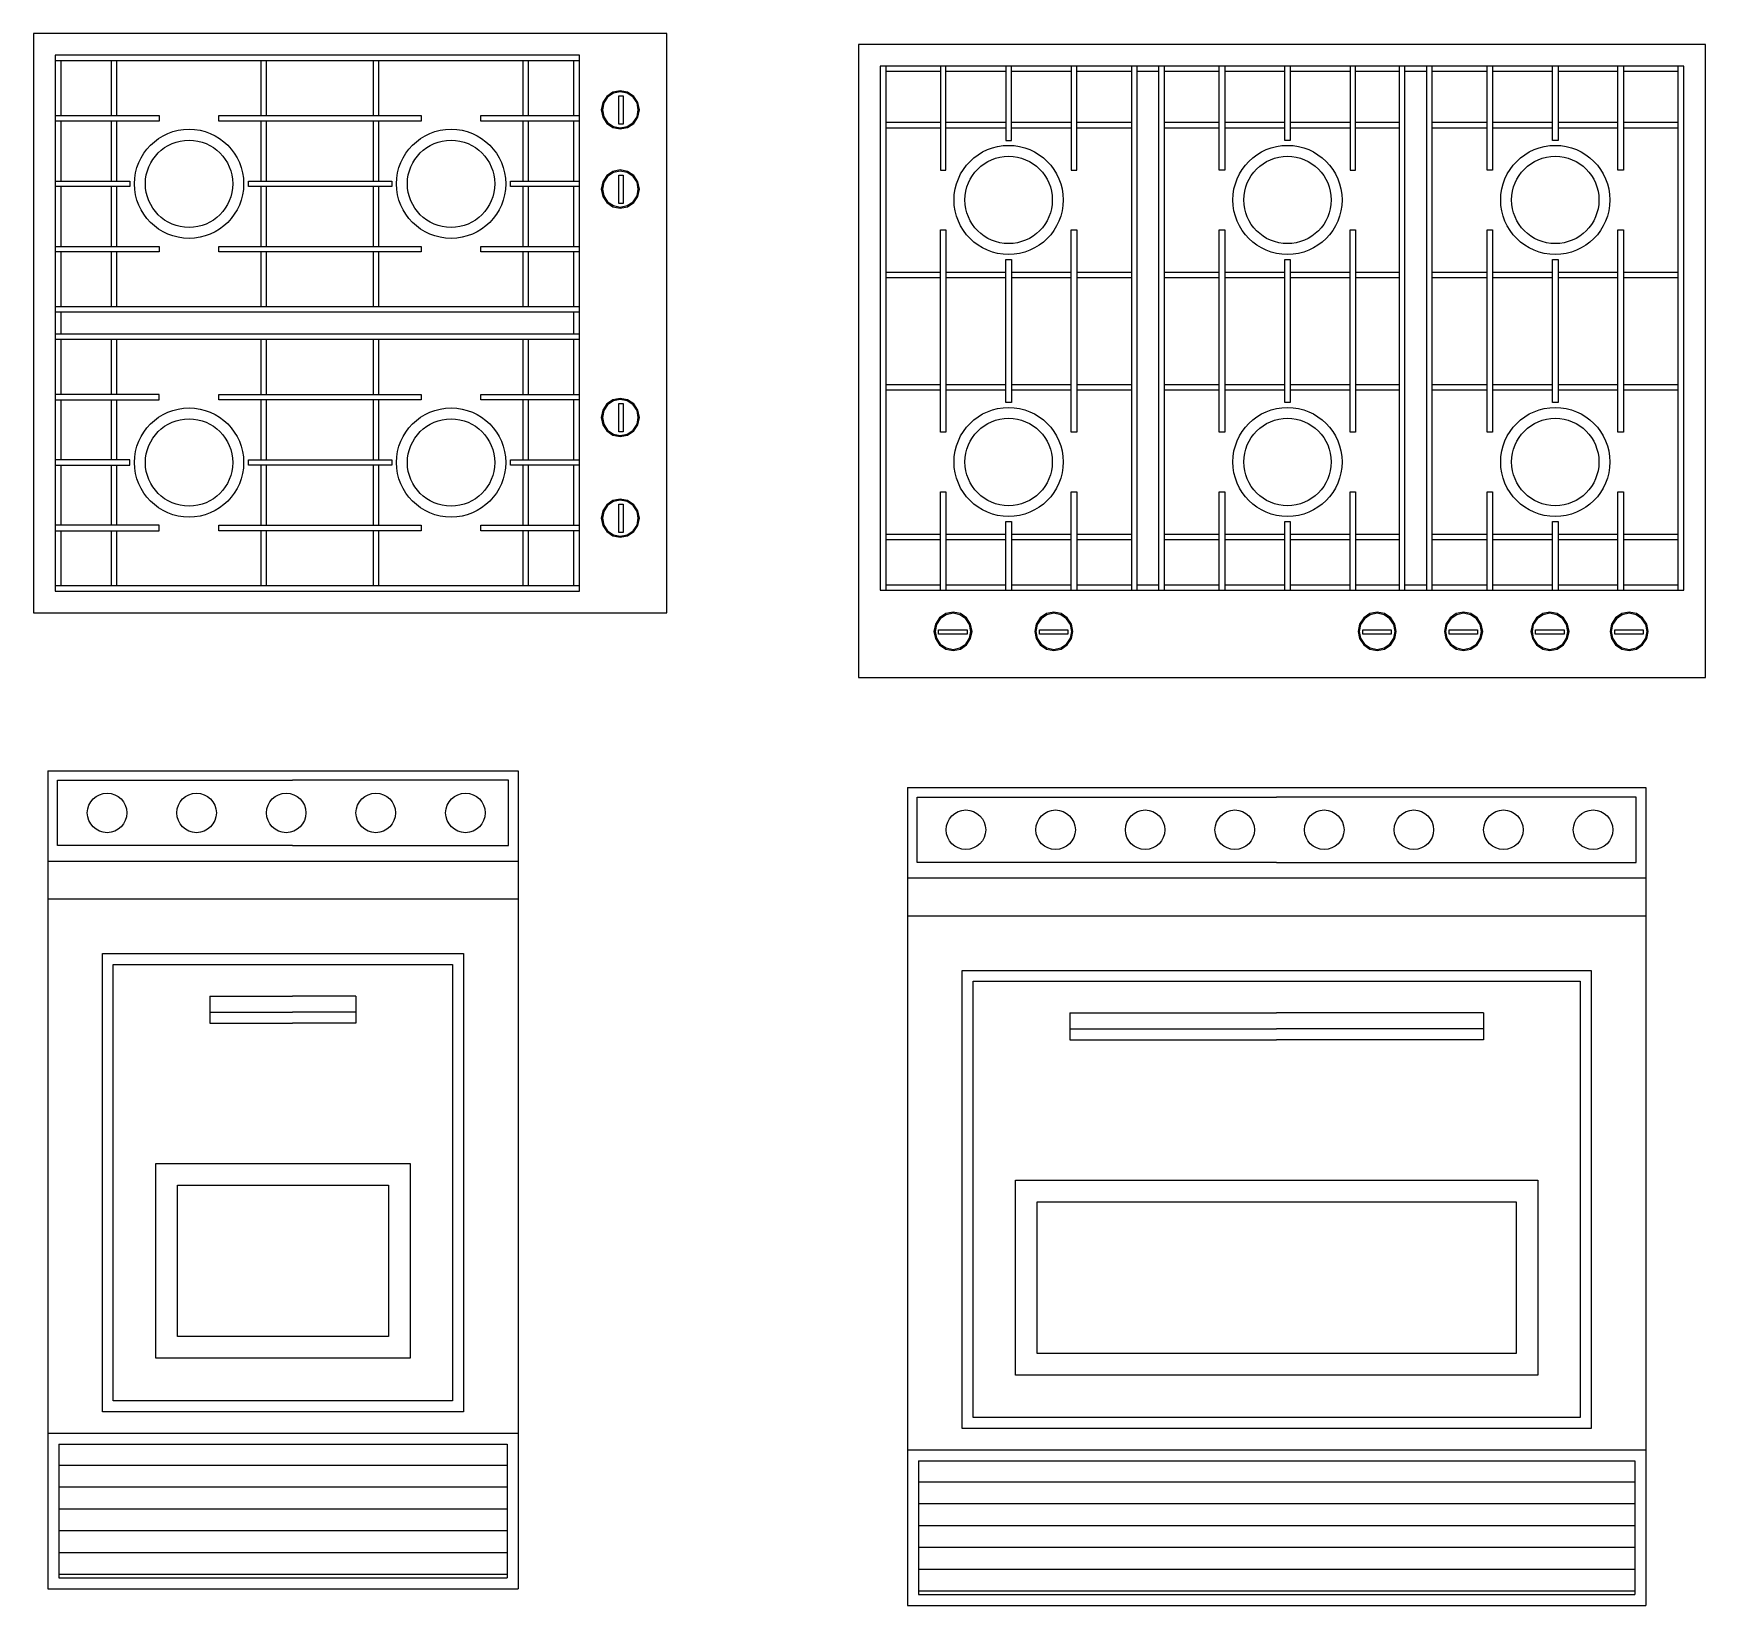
# Model space of a CAD drawing. Extents: x 57.23 to 58.76, y 198.43 to 199.87.
import ezdxf

# ---------------------------------------------------------------- set-up
doc = ezdxf.new("R2010")
doc.units = 0
doc.layers.get('0').update_dxf_attribs({"linetype": 'CONTINUOUS'})

msp = doc.modelspace()

# ---------------------------------------------------------------- linework, layer by layer
for p, q in [((57.8054, 199.8729), (57.2254, 199.8729)), ((57.2254, 199.8729), (57.2254, 199.3422)), ((57.8054, 199.3422), (57.8054, 199.8729)), ((57.981, 199.8629), (57.981, 199.2829)), ((58.757, 199.8629), (57.981, 199.8629)), ((58.757, 199.2829), (58.757, 199.8629)), ((57.7254, 199.8529), (57.2454, 199.8529)), ((57.2454, 199.8529), (57.2454, 199.5976)), ((57.7254, 199.8479), (57.2454, 199.8479)), ((57.2504, 199.8479), (57.2504, 199.7976)), ((57.2968, 199.7976), (57.2968, 199.8479)), ((57.3018, 199.7976), (57.3018, 199.8479)), ((57.4339, 199.7976), (57.4339, 199.8479)), ((57.4389, 199.7976), (57.4389, 199.8479)), ((57.5368, 199.7976), (57.5368, 199.8479)), ((57.5418, 199.7976), (57.5418, 199.8479)), ((57.6739, 199.7976), (57.6739, 199.8479)), ((57.6789, 199.7976), (57.6789, 199.8479)), ((57.7204, 199.7976), (57.7204, 199.8479)), ((57.7254, 199.5976), (57.7254, 199.8529)), ((58.001, 199.8429), (58.001, 199.3629)), ((58.737, 199.8429), (58.001, 199.8429)), ((58.006, 199.8429), (58.006, 199.3629)), ((58.0562, 199.8379), (58.006, 199.8379)), ((58.0562, 199.8429), (58.0562, 199.7477)), ((58.0612, 199.7477), (58.0612, 199.8429)), ((58.1161, 199.8379), (58.0612, 199.8379)), ((58.1161, 199.8429), (58.1161, 199.7748)), ((58.1211, 199.7748), (58.1211, 199.8429)), ((58.176, 199.8379), (58.1211, 199.8379)), ((58.176, 199.8429), (58.176, 199.7477)), ((58.181, 199.7477), (58.181, 199.8429)), ((58.2313, 199.8379), (58.181, 199.8379)), ((58.2313, 199.3629), (58.2313, 199.8429)), ((58.2363, 199.3629), (58.2363, 199.8429)), ((58.2563, 199.8379), (58.2363, 199.8379)), ((58.2563, 199.3629), (58.2563, 199.8429)), ((58.2613, 199.3629), (58.2613, 199.8429)), ((58.3115, 199.8379), (58.2613, 199.8379)), ((58.3115, 199.7477), (58.3115, 199.8429)), ((58.3165, 199.8429), (58.3165, 199.7477)), ((58.3715, 199.8379), (58.3165, 199.8379)), ((58.3715, 199.7748), (58.3715, 199.8429)), ((58.3765, 199.8429), (58.3765, 199.7748)), ((58.4314, 199.8379), (58.3765, 199.8379)), ((58.4314, 199.8429), (58.4314, 199.7477)), ((58.4364, 199.7477), (58.4364, 199.8429)), ((58.4766, 199.8379), (58.4364, 199.8379)), ((58.4766, 199.3629), (58.4766, 199.8429)), ((58.4816, 199.3629), (58.4816, 199.8429)), ((58.5016, 199.8379), (58.4816, 199.8379)), ((58.5016, 199.3629), (58.5016, 199.8429)), ((58.5066, 199.3629), (58.5066, 199.8429)), ((58.5569, 199.8379), (58.5066, 199.8379)), ((58.5569, 199.7477), (58.5569, 199.8429)), ((58.5619, 199.8429), (58.5619, 199.7477)), ((58.6168, 199.8379), (58.5619, 199.8379)), ((58.6168, 199.7748), (58.6168, 199.8429)), ((58.6218, 199.8429), (58.6218, 199.7748)), ((58.6767, 199.8379), (58.6218, 199.8379)), ((58.6767, 199.7477), (58.6767, 199.8429)), ((58.6817, 199.8429), (58.6817, 199.7477)), ((58.732, 199.8379), (58.6817, 199.8379)), ((58.732, 199.3629), (58.732, 199.8429)), ((58.737, 199.3629), (58.737, 199.8429)), ((57.7506, 199.8153), (57.7468, 199.8096)), ((57.7513, 199.8146), (57.7477, 199.8092)), ((57.7562, 199.8191), (57.7506, 199.8153)), ((57.7566, 199.8181), (57.7513, 199.8146)), ((57.7629, 199.8204), (57.7562, 199.8191)), ((57.7629, 199.8194), (57.7566, 199.8181)), ((57.7615, 199.8157), (57.7655, 199.8157)), ((57.7615, 199.7897), (57.7615, 199.8157)), ((57.7696, 199.8191), (57.7629, 199.8204)), ((57.7692, 199.8181), (57.7629, 199.8194)), ((57.7655, 199.8157), (57.7655, 199.7897)), ((57.7746, 199.8146), (57.7692, 199.8181)), ((57.7753, 199.8153), (57.7696, 199.8191)), ((57.7782, 199.8092), (57.7746, 199.8146)), ((57.7791, 199.8096), (57.7753, 199.8153)), ((57.7468, 199.8096), (57.7454, 199.8029)), ((57.7454, 199.8029), (57.7468, 199.7962)), ((57.7477, 199.8092), (57.7465, 199.8029)), ((57.7465, 199.8029), (57.7477, 199.7966)), ((57.7794, 199.8029), (57.7782, 199.8092)), ((57.7782, 199.7966), (57.7794, 199.8029)), ((57.7804, 199.8029), (57.7791, 199.8096)), ((57.7791, 199.7962), (57.7804, 199.8029)), ((57.2454, 199.7976), (57.3405, 199.7976)), ((57.3405, 199.7926), (57.2454, 199.7926)), ((57.2504, 199.7926), (57.2504, 199.7377)), ((57.2968, 199.7377), (57.2968, 199.7926)), ((57.3018, 199.7377), (57.3018, 199.7926)), ((57.3405, 199.7976), (57.3405, 199.7926)), ((57.3952, 199.7976), (57.4854, 199.7976)), ((57.3952, 199.7926), (57.3952, 199.7976)), ((57.4854, 199.7926), (57.3952, 199.7926)), ((57.4339, 199.7377), (57.4339, 199.7926)), ((57.4389, 199.7377), (57.4389, 199.7926)), ((57.4854, 199.7976), (57.5805, 199.7976)), ((57.5805, 199.7926), (57.4854, 199.7926)), ((57.5368, 199.7377), (57.5368, 199.7926)), ((57.5418, 199.7377), (57.5418, 199.7926)), ((57.5805, 199.7976), (57.5805, 199.7926)), ((57.6352, 199.7976), (57.7254, 199.7976)), ((57.6352, 199.7926), (57.6352, 199.7976)), ((57.7254, 199.7926), (57.6352, 199.7926)), ((57.6739, 199.7377), (57.6739, 199.7926)), ((57.6789, 199.7377), (57.6789, 199.7926)), ((57.7204, 199.7377), (57.7204, 199.7926)), ((57.7468, 199.7962), (57.7506, 199.7905)), ((57.7477, 199.7966), (57.7513, 199.7913)), ((57.7506, 199.7905), (57.7562, 199.7867)), ((57.7513, 199.7913), (57.7566, 199.7877)), ((57.7562, 199.7867), (57.7629, 199.7854)), ((57.7566, 199.7877), (57.7629, 199.7864)), ((57.7655, 199.7897), (57.7615, 199.7897)), ((57.7629, 199.7864), (57.7692, 199.7877)), ((57.7629, 199.7854), (57.7696, 199.7867)), ((57.7692, 199.7877), (57.7746, 199.7913)), ((57.7696, 199.7867), (57.7753, 199.7905)), ((57.7746, 199.7913), (57.7782, 199.7966)), ((57.7753, 199.7905), (57.7791, 199.7962)), ((58.006, 199.7915), (58.0562, 199.7915)), ((58.006, 199.7865), (58.0562, 199.7865)), ((58.0612, 199.7915), (58.1161, 199.7915)), ((58.0612, 199.7865), (58.1161, 199.7865)), ((58.1211, 199.7915), (58.176, 199.7915)), ((58.1211, 199.7865), (58.176, 199.7865)), ((58.181, 199.7915), (58.2313, 199.7915)), ((58.181, 199.7865), (58.2313, 199.7865)), ((58.2613, 199.7915), (58.3115, 199.7915)), ((58.2613, 199.7865), (58.3115, 199.7865)), ((58.3165, 199.7915), (58.3715, 199.7915)), ((58.3165, 199.7865), (58.3715, 199.7865)), ((58.3765, 199.7915), (58.4314, 199.7915)), ((58.3765, 199.7865), (58.4314, 199.7865)), ((58.4364, 199.7915), (58.4766, 199.7915)), ((58.4364, 199.7865), (58.4766, 199.7865)), ((58.5066, 199.7915), (58.5569, 199.7915)), ((58.5066, 199.7865), (58.5569, 199.7865)), ((58.5619, 199.7915), (58.6168, 199.7915)), ((58.5619, 199.7865), (58.6168, 199.7865)), ((58.6218, 199.7915), (58.6767, 199.7915)), ((58.6218, 199.7865), (58.6767, 199.7865)), ((58.6817, 199.7915), (58.732, 199.7915)), ((58.6817, 199.7865), (58.732, 199.7865)), ((58.1161, 199.7748), (58.1211, 199.7748)), ((58.3765, 199.7748), (58.3715, 199.7748)), ((58.6218, 199.7748), (58.6168, 199.7748)), ((57.2454, 199.7377), (57.3135, 199.7377)), ((57.3135, 199.7377), (57.3135, 199.7327)), ((57.4222, 199.7377), (57.4854, 199.7377)), ((57.4222, 199.7327), (57.4222, 199.7377)), ((57.4854, 199.7377), (57.5535, 199.7377)), ((57.5535, 199.7377), (57.5535, 199.7327)), ((57.6622, 199.7377), (57.7254, 199.7377)), ((57.6622, 199.7327), (57.6622, 199.7377)), ((57.7468, 199.7371), (57.7454, 199.7304)), ((57.7477, 199.7367), (57.7465, 199.7304)), ((57.7506, 199.7428), (57.7468, 199.7371)), ((57.7513, 199.742), (57.7477, 199.7367)), ((57.7562, 199.7466), (57.7506, 199.7428)), ((57.7566, 199.7456), (57.7513, 199.742)), ((57.7629, 199.7479), (57.7562, 199.7466)), ((57.7629, 199.7469), (57.7566, 199.7456)), ((57.7615, 199.7432), (57.7655, 199.7432)), ((57.7615, 199.7172), (57.7615, 199.7432)), ((57.7696, 199.7466), (57.7629, 199.7479)), ((57.7692, 199.7456), (57.7629, 199.7469)), ((57.7655, 199.7432), (57.7655, 199.7172)), ((57.7746, 199.742), (57.7692, 199.7456)), ((57.7753, 199.7428), (57.7696, 199.7466)), ((57.7782, 199.7367), (57.7746, 199.742)), ((57.7791, 199.7371), (57.7753, 199.7428)), ((57.7794, 199.7304), (57.7782, 199.7367)), ((57.7804, 199.7304), (57.7791, 199.7371)), ((58.0562, 199.7477), (58.0612, 199.7477)), ((58.176, 199.7477), (58.181, 199.7477)), ((58.3165, 199.7477), (58.3115, 199.7477)), ((58.4314, 199.7477), (58.4364, 199.7477)), ((58.5619, 199.7477), (58.5569, 199.7477)), ((58.6817, 199.7477), (58.6767, 199.7477)), ((57.3135, 199.7327), (57.2454, 199.7327)), ((57.2504, 199.7327), (57.2504, 199.6778)), ((57.2968, 199.6778), (57.2968, 199.7327)), ((57.3018, 199.6778), (57.3018, 199.7327)), ((57.4854, 199.7327), (57.4222, 199.7327)), ((57.4339, 199.6778), (57.4339, 199.7327)), ((57.4389, 199.6778), (57.4389, 199.7327)), ((57.5535, 199.7327), (57.4854, 199.7327)), ((57.5368, 199.6778), (57.5368, 199.7327)), ((57.5418, 199.6778), (57.5418, 199.7327)), ((57.7254, 199.7327), (57.6622, 199.7327)), ((57.6739, 199.6778), (57.6739, 199.7327)), ((57.6789, 199.6778), (57.6789, 199.7327)), ((57.7204, 199.6778), (57.7204, 199.7327)), ((57.7454, 199.7304), (57.7468, 199.7237)), ((57.7465, 199.7304), (57.7477, 199.7241)), ((57.7468, 199.7237), (57.7506, 199.718)), ((57.7477, 199.7241), (57.7513, 199.7187)), ((57.7746, 199.7187), (57.7782, 199.7241)), ((57.7753, 199.718), (57.7791, 199.7237)), ((57.7782, 199.7241), (57.7794, 199.7304)), ((57.7791, 199.7237), (57.7804, 199.7304)), ((57.7506, 199.718), (57.7562, 199.7142)), ((57.7513, 199.7187), (57.7566, 199.7152)), ((57.7562, 199.7142), (57.7629, 199.7129)), ((57.7566, 199.7152), (57.7629, 199.7139)), ((57.7655, 199.7172), (57.7615, 199.7172)), ((57.7629, 199.7139), (57.7692, 199.7152)), ((57.7629, 199.7129), (57.7696, 199.7142)), ((57.7692, 199.7152), (57.7746, 199.7187)), ((57.7696, 199.7142), (57.7753, 199.718)), ((58.0562, 199.693), (58.0612, 199.693)), ((58.0562, 199.6029), (58.0562, 199.693)), ((58.0612, 199.693), (58.0612, 199.6029)), ((58.176, 199.693), (58.181, 199.693)), ((58.176, 199.6029), (58.176, 199.693)), ((58.181, 199.693), (58.181, 199.6029)), ((58.3115, 199.693), (58.3165, 199.693)), ((58.3115, 199.6029), (58.3115, 199.693)), ((58.3165, 199.693), (58.3165, 199.6029)), ((58.4314, 199.693), (58.4364, 199.693)), ((58.4314, 199.6029), (58.4314, 199.693)), ((58.4364, 199.693), (58.4364, 199.6029)), ((58.5569, 199.693), (58.5619, 199.693)), ((58.5569, 199.6029), (58.5569, 199.693)), ((58.5619, 199.693), (58.5619, 199.6029)), ((58.6767, 199.693), (58.6817, 199.693)), ((58.6767, 199.6029), (58.6767, 199.693)), ((58.6817, 199.693), (58.6817, 199.6029)), ((57.2454, 199.6778), (57.3405, 199.6778)), ((57.3405, 199.6778), (57.3405, 199.6728)), ((57.3952, 199.6778), (57.4854, 199.6778)), ((57.3952, 199.6728), (57.3952, 199.6778)), ((57.4854, 199.6778), (57.5805, 199.6778)), ((57.5805, 199.6778), (57.5805, 199.6728)), ((57.6352, 199.6778), (57.7254, 199.6778)), ((57.6352, 199.6728), (57.6352, 199.6778)), ((57.3405, 199.6728), (57.2454, 199.6728)), ((57.2504, 199.6728), (57.2504, 199.6226)), ((57.2968, 199.6226), (57.2968, 199.6728)), ((57.3018, 199.6226), (57.3018, 199.6728)), ((57.4854, 199.6728), (57.3952, 199.6728)), ((57.4339, 199.6226), (57.4339, 199.6728)), ((57.4389, 199.6226), (57.4389, 199.6728)), ((57.5805, 199.6728), (57.4854, 199.6728)), ((57.5368, 199.6226), (57.5368, 199.6728)), ((57.5418, 199.6226), (57.5418, 199.6728)), ((57.7254, 199.6728), (57.6352, 199.6728)), ((57.6739, 199.6226), (57.6739, 199.6728)), ((57.6789, 199.6226), (57.6789, 199.6728)), ((57.7204, 199.6226), (57.7204, 199.6728)), ((58.1161, 199.666), (58.1211, 199.666)), ((58.1161, 199.6029), (58.1161, 199.666)), ((58.1211, 199.666), (58.1211, 199.6029)), ((58.3715, 199.666), (58.3765, 199.666)), ((58.3715, 199.6029), (58.3715, 199.666)), ((58.3765, 199.666), (58.3765, 199.6029)), ((58.6168, 199.666), (58.6218, 199.666)), ((58.6168, 199.6029), (58.6168, 199.666)), ((58.6218, 199.666), (58.6218, 199.6029)), ((58.006, 199.6543), (58.0562, 199.6543)), ((58.006, 199.6493), (58.0562, 199.6493)), ((58.0612, 199.6543), (58.1161, 199.6543)), ((58.0612, 199.6493), (58.1161, 199.6493)), ((58.1211, 199.6543), (58.176, 199.6543)), ((58.1211, 199.6493), (58.176, 199.6493)), ((58.181, 199.6543), (58.2313, 199.6543)), ((58.181, 199.6493), (58.2313, 199.6493)), ((58.2613, 199.6543), (58.3115, 199.6543)), ((58.2613, 199.6493), (58.3115, 199.6493)), ((58.3165, 199.6543), (58.3715, 199.6543)), ((58.3165, 199.6493), (58.3715, 199.6493)), ((58.3765, 199.6543), (58.4314, 199.6543)), ((58.3765, 199.6493), (58.4314, 199.6493)), ((58.4364, 199.6543), (58.4766, 199.6543)), ((58.4364, 199.6493), (58.4766, 199.6493)), ((58.5066, 199.6543), (58.5569, 199.6543)), ((58.5066, 199.6493), (58.5569, 199.6493)), ((58.5619, 199.6543), (58.6168, 199.6543)), ((58.5619, 199.6493), (58.6168, 199.6493)), ((58.6218, 199.6543), (58.6767, 199.6543)), ((58.6218, 199.6493), (58.6767, 199.6493)), ((58.6817, 199.6543), (58.732, 199.6543)), ((58.6817, 199.6493), (58.732, 199.6493)), ((57.7254, 199.6226), (57.2454, 199.6226)), ((57.7254, 199.6176), (57.2454, 199.6176)), ((57.2504, 199.6176), (57.2504, 199.5976)), ((57.7204, 199.5976), (57.7204, 199.6176)), ((58.0562, 199.5077), (58.0562, 199.6029)), ((58.0612, 199.6029), (58.0612, 199.5077)), ((58.1161, 199.5348), (58.1161, 199.6029)), ((58.1211, 199.6029), (58.1211, 199.5348)), ((58.176, 199.5077), (58.176, 199.6029)), ((58.181, 199.6029), (58.181, 199.5077)), ((58.3115, 199.5077), (58.3115, 199.6029)), ((58.3165, 199.6029), (58.3165, 199.5077)), ((58.3715, 199.5348), (58.3715, 199.6029)), ((58.3765, 199.6029), (58.3765, 199.5348)), ((58.4314, 199.5077), (58.4314, 199.6029)), ((58.4364, 199.6029), (58.4364, 199.5077)), ((58.5569, 199.5077), (58.5569, 199.6029)), ((58.5619, 199.6029), (58.5619, 199.5077)), ((58.6168, 199.5348), (58.6168, 199.6029)), ((58.6218, 199.6029), (58.6218, 199.5348)), ((58.6767, 199.5077), (58.6767, 199.6029)), ((58.6817, 199.6029), (58.6817, 199.5077)), ((57.2454, 199.5976), (57.2454, 199.3622)), ((57.7254, 199.5976), (57.2454, 199.5976)), ((57.7254, 199.5926), (57.2454, 199.5926)), ((57.2504, 199.5926), (57.2504, 199.5423)), ((57.2968, 199.5423), (57.2968, 199.5926)), ((57.3018, 199.5423), (57.3018, 199.5926)), ((57.4339, 199.5423), (57.4339, 199.5926)), ((57.4389, 199.5423), (57.4389, 199.5926)), ((57.5368, 199.5423), (57.5368, 199.5926)), ((57.5418, 199.5423), (57.5418, 199.5926)), ((57.6739, 199.5423), (57.6739, 199.5926)), ((57.6789, 199.5423), (57.6789, 199.5926)), ((57.7204, 199.5423), (57.7204, 199.5926)), ((57.7254, 199.3622), (57.7254, 199.5976)), ((57.3405, 199.5423), (57.2454, 199.5423)), ((57.2454, 199.5373), (57.3405, 199.5373)), ((57.2504, 199.5373), (57.2504, 199.4824)), ((57.2968, 199.4824), (57.2968, 199.5373)), ((57.3018, 199.4824), (57.3018, 199.5373)), ((57.3405, 199.5373), (57.3405, 199.5423)), ((57.3952, 199.5423), (57.4854, 199.5423)), ((57.3952, 199.5373), (57.3952, 199.5423)), ((57.4854, 199.5373), (57.3952, 199.5373)), ((57.4339, 199.4824), (57.4339, 199.5373)), ((57.4389, 199.4824), (57.4389, 199.5373)), ((57.4854, 199.5423), (57.5805, 199.5423)), ((57.5805, 199.5373), (57.4854, 199.5373)), ((57.5368, 199.4824), (57.5368, 199.5373)), ((57.5418, 199.4824), (57.5418, 199.5373)), ((57.5805, 199.5423), (57.5805, 199.5373)), ((57.6352, 199.5423), (57.7254, 199.5423)), ((57.6352, 199.5373), (57.6352, 199.5423)), ((57.7254, 199.5373), (57.6352, 199.5373)), ((57.6739, 199.4824), (57.6739, 199.5373)), ((57.6789, 199.4824), (57.6789, 199.5373)), ((57.7204, 199.4824), (57.7204, 199.5373)), ((57.7562, 199.5374), (57.7506, 199.5336)), ((57.7629, 199.5387), (57.7562, 199.5374)), ((57.7629, 199.5377), (57.7566, 199.5365)), ((57.7696, 199.5374), (57.7629, 199.5387)), ((57.7692, 199.5365), (57.7629, 199.5377)), ((57.7753, 199.5336), (57.7696, 199.5374)), ((58.006, 199.5515), (58.0562, 199.5515)), ((58.006, 199.5465), (58.0562, 199.5465)), ((58.0612, 199.5515), (58.1161, 199.5515)), ((58.0612, 199.5465), (58.1161, 199.5465)), ((58.1211, 199.5515), (58.176, 199.5515)), ((58.1211, 199.5465), (58.176, 199.5465)), ((58.181, 199.5515), (58.2313, 199.5515)), ((58.181, 199.5465), (58.2313, 199.5465)), ((58.2613, 199.5515), (58.3115, 199.5515)), ((58.2613, 199.5465), (58.3115, 199.5465)), ((58.3165, 199.5515), (58.3715, 199.5515)), ((58.3165, 199.5465), (58.3715, 199.5465)), ((58.3765, 199.5515), (58.4314, 199.5515)), ((58.3765, 199.5465), (58.4314, 199.5465)), ((58.4364, 199.5515), (58.4766, 199.5515)), ((58.4364, 199.5465), (58.4766, 199.5465)), ((58.5066, 199.5515), (58.5569, 199.5515)), ((58.5066, 199.5465), (58.5569, 199.5465)), ((58.5619, 199.5515), (58.6168, 199.5515)), ((58.5619, 199.5465), (58.6168, 199.5465)), ((58.6218, 199.5515), (58.6767, 199.5515)), ((58.6218, 199.5465), (58.6767, 199.5465)), ((58.6817, 199.5515), (58.732, 199.5515)), ((58.6817, 199.5465), (58.732, 199.5465)), ((57.7468, 199.5279), (57.7454, 199.5212)), ((57.7477, 199.5275), (57.7465, 199.5212)), ((57.7506, 199.5336), (57.7468, 199.5279)), ((57.7513, 199.5329), (57.7477, 199.5275)), ((57.7566, 199.5365), (57.7513, 199.5329)), ((57.7615, 199.5341), (57.7655, 199.5341)), ((57.7615, 199.508), (57.7615, 199.5341)), ((57.7655, 199.5341), (57.7655, 199.508)), ((57.7746, 199.5329), (57.7692, 199.5365)), ((57.7782, 199.5275), (57.7746, 199.5329)), ((57.7791, 199.5279), (57.7753, 199.5336)), ((57.7794, 199.5212), (57.7782, 199.5275)), ((57.7804, 199.5212), (57.7791, 199.5279)), ((58.1211, 199.5348), (58.1161, 199.5348)), ((58.3765, 199.5348), (58.3715, 199.5348)), ((58.6218, 199.5348), (58.6168, 199.5348)), ((57.7454, 199.5212), (57.7468, 199.5145)), ((57.7465, 199.5212), (57.7477, 199.5149)), ((57.7468, 199.5145), (57.7506, 199.5089)), ((57.7477, 199.5149), (57.7513, 199.5096)), ((57.7506, 199.5089), (57.7562, 199.5051)), ((57.7513, 199.5096), (57.7566, 199.506)), ((57.7655, 199.508), (57.7615, 199.508)), ((57.7692, 199.506), (57.7746, 199.5096)), ((57.7696, 199.5051), (57.7753, 199.5089)), ((57.7746, 199.5096), (57.7782, 199.5149)), ((57.7753, 199.5089), (57.7791, 199.5145)), ((57.7782, 199.5149), (57.7794, 199.5212)), ((57.7791, 199.5145), (57.7804, 199.5212)), ((58.0612, 199.5077), (58.0562, 199.5077)), ((58.181, 199.5077), (58.176, 199.5077)), ((58.3165, 199.5077), (58.3115, 199.5077)), ((58.4364, 199.5077), (58.4314, 199.5077)), ((58.5619, 199.5077), (58.5569, 199.5077)), ((58.6817, 199.5077), (58.6767, 199.5077)), ((57.7562, 199.5051), (57.7629, 199.5037)), ((57.7566, 199.506), (57.7629, 199.5048)), ((57.7629, 199.5048), (57.7692, 199.506)), ((57.7629, 199.5037), (57.7696, 199.5051)), ((57.3135, 199.4824), (57.2454, 199.4824)), ((57.2454, 199.4774), (57.3135, 199.4774)), ((57.2504, 199.4774), (57.2504, 199.4225)), ((57.2968, 199.4225), (57.2968, 199.4774)), ((57.3018, 199.4225), (57.3018, 199.4774)), ((57.3135, 199.4774), (57.3135, 199.4824)), ((57.4222, 199.4824), (57.4854, 199.4824)), ((57.4222, 199.4774), (57.4222, 199.4824)), ((57.4854, 199.4774), (57.4222, 199.4774)), ((57.4339, 199.4225), (57.4339, 199.4774)), ((57.4389, 199.4225), (57.4389, 199.4774)), ((57.4854, 199.4824), (57.5535, 199.4824)), ((57.5535, 199.4774), (57.4854, 199.4774)), ((57.5368, 199.4225), (57.5368, 199.4774)), ((57.5418, 199.4225), (57.5418, 199.4774)), ((57.5535, 199.4824), (57.5535, 199.4774)), ((57.6622, 199.4824), (57.7254, 199.4824)), ((57.6622, 199.4774), (57.6622, 199.4824)), ((57.7254, 199.4774), (57.6622, 199.4774)), ((57.6739, 199.4225), (57.6739, 199.4774)), ((57.6789, 199.4225), (57.6789, 199.4774)), ((57.7204, 199.4225), (57.7204, 199.4774)), ((57.7629, 199.4464), (57.7562, 199.4451)), ((57.7629, 199.4454), (57.7566, 199.4442)), ((57.7696, 199.4451), (57.7629, 199.4464)), ((57.7692, 199.4442), (57.7629, 199.4454)), ((58.0562, 199.453), (58.0612, 199.453)), ((58.0562, 199.3629), (58.0562, 199.453)), ((58.0612, 199.453), (58.0612, 199.3629)), ((58.176, 199.453), (58.181, 199.453)), ((58.176, 199.3629), (58.176, 199.453)), ((58.181, 199.453), (58.181, 199.3629)), ((58.3115, 199.453), (58.3165, 199.453)), ((58.3115, 199.3629), (58.3115, 199.453)), ((58.3165, 199.453), (58.3165, 199.3629)), ((58.4314, 199.453), (58.4364, 199.453)), ((58.4314, 199.3629), (58.4314, 199.453)), ((58.4364, 199.453), (58.4364, 199.3629)), ((58.5569, 199.453), (58.5619, 199.453)), ((58.5569, 199.3629), (58.5569, 199.453)), ((58.5619, 199.453), (58.5619, 199.3629)), ((58.6767, 199.453), (58.6817, 199.453)), ((58.6767, 199.3629), (58.6767, 199.453)), ((58.6817, 199.453), (58.6817, 199.3629)), ((57.7468, 199.4356), (57.7454, 199.4289)), ((57.7477, 199.4352), (57.7465, 199.4289)), ((57.7506, 199.4413), (57.7468, 199.4356)), ((57.7513, 199.4406), (57.7477, 199.4352)), ((57.7562, 199.4451), (57.7506, 199.4413)), ((57.7566, 199.4442), (57.7513, 199.4406)), ((57.7615, 199.4158), (57.7615, 199.4418)), ((57.7615, 199.4418), (57.7655, 199.4418)), ((57.7655, 199.4418), (57.7655, 199.4158)), ((57.7746, 199.4406), (57.7692, 199.4442)), ((57.7753, 199.4413), (57.7696, 199.4451)), ((57.7782, 199.4352), (57.7746, 199.4406)), ((57.7791, 199.4356), (57.7753, 199.4413)), ((57.7794, 199.4289), (57.7782, 199.4352)), ((57.7804, 199.4289), (57.7791, 199.4356)), ((57.3405, 199.4225), (57.2454, 199.4225)), ((57.2454, 199.4175), (57.3405, 199.4175)), ((57.2504, 199.4175), (57.2504, 199.3672)), ((57.2968, 199.3672), (57.2968, 199.4175)), ((57.3018, 199.3672), (57.3018, 199.4175)), ((57.3405, 199.4175), (57.3405, 199.4225)), ((57.3952, 199.4225), (57.4854, 199.4225)), ((57.3952, 199.4175), (57.3952, 199.4225)), ((57.4854, 199.4175), (57.3952, 199.4175)), ((57.4339, 199.3672), (57.4339, 199.4175)), ((57.4389, 199.3672), (57.4389, 199.4175)), ((57.4854, 199.4225), (57.5805, 199.4225)), ((57.5805, 199.4175), (57.4854, 199.4175)), ((57.5368, 199.3672), (57.5368, 199.4175)), ((57.5418, 199.3672), (57.5418, 199.4175)), ((57.5805, 199.4225), (57.5805, 199.4175)), ((57.6352, 199.4225), (57.7254, 199.4225)), ((57.6352, 199.4175), (57.6352, 199.4225)), ((57.7254, 199.4175), (57.6352, 199.4175)), ((57.6739, 199.3672), (57.6739, 199.4175)), ((57.6789, 199.3672), (57.6789, 199.4175)), ((57.7204, 199.3672), (57.7204, 199.4175)), ((57.7454, 199.4289), (57.7468, 199.4222)), ((57.7465, 199.4289), (57.7477, 199.4226)), ((57.7468, 199.4222), (57.7506, 199.4166)), ((57.7477, 199.4226), (57.7513, 199.4173)), ((57.7506, 199.4166), (57.7562, 199.4128)), ((57.7513, 199.4173), (57.7566, 199.4137)), ((57.7655, 199.4158), (57.7615, 199.4158)), ((57.7692, 199.4137), (57.7746, 199.4173)), ((57.7696, 199.4128), (57.7753, 199.4166)), ((57.7746, 199.4173), (57.7782, 199.4226)), ((57.7753, 199.4166), (57.7791, 199.4222)), ((57.7782, 199.4226), (57.7794, 199.4289)), ((57.7791, 199.4222), (57.7804, 199.4289)), ((58.1161, 199.426), (58.1211, 199.426)), ((58.1161, 199.3629), (58.1161, 199.426)), ((58.1211, 199.426), (58.1211, 199.3629)), ((58.3715, 199.426), (58.3765, 199.426)), ((58.3715, 199.3629), (58.3715, 199.426)), ((58.3765, 199.426), (58.3765, 199.3629)), ((58.6168, 199.426), (58.6218, 199.426)), ((58.6168, 199.3629), (58.6168, 199.426)), ((58.6218, 199.426), (58.6218, 199.3629)), ((57.7562, 199.4128), (57.7629, 199.4114)), ((57.7566, 199.4137), (57.7629, 199.4125)), ((57.7629, 199.4125), (57.7692, 199.4137)), ((57.7629, 199.4114), (57.7696, 199.4128)), ((58.006, 199.4143), (58.0562, 199.4143)), ((58.006, 199.4093), (58.0562, 199.4093)), ((58.0612, 199.4143), (58.1161, 199.4143)), ((58.0612, 199.4093), (58.1161, 199.4093)), ((58.1211, 199.4143), (58.176, 199.4143)), ((58.1211, 199.4093), (58.176, 199.4093)), ((58.181, 199.4143), (58.2313, 199.4143)), ((58.181, 199.4093), (58.2313, 199.4093)), ((58.2613, 199.4143), (58.3115, 199.4143)), ((58.2613, 199.4093), (58.3115, 199.4093)), ((58.3165, 199.4143), (58.3715, 199.4143)), ((58.3165, 199.4093), (58.3715, 199.4093)), ((58.3765, 199.4143), (58.4314, 199.4143)), ((58.3765, 199.4093), (58.4314, 199.4093)), ((58.4364, 199.4143), (58.4766, 199.4143)), ((58.4364, 199.4093), (58.4766, 199.4093)), ((58.5066, 199.4143), (58.5569, 199.4143)), ((58.5066, 199.4093), (58.5569, 199.4093)), ((58.5619, 199.4143), (58.6168, 199.4143)), ((58.5619, 199.4093), (58.6168, 199.4093)), ((58.6218, 199.4143), (58.6767, 199.4143)), ((58.6218, 199.4093), (58.6767, 199.4093)), ((58.6817, 199.4143), (58.732, 199.4143)), ((58.6817, 199.4093), (58.732, 199.4093)), ((57.2454, 199.3672), (57.7254, 199.3672)), ((57.2454, 199.3622), (57.7254, 199.3622)), ((58.001, 199.3629), (58.737, 199.3629)), ((58.006, 199.3679), (58.0562, 199.3679)), ((58.0612, 199.3679), (58.1161, 199.3679)), ((58.1211, 199.3679), (58.176, 199.3679)), ((58.181, 199.3679), (58.2313, 199.3679)), ((58.2363, 199.3679), (58.2563, 199.3679)), ((58.2613, 199.3679), (58.3115, 199.3679)), ((58.3165, 199.3679), (58.3715, 199.3679)), ((58.3765, 199.3679), (58.4314, 199.3679)), ((58.4364, 199.3679), (58.4766, 199.3679)), ((58.4816, 199.3679), (58.5016, 199.3679)), ((58.5066, 199.3679), (58.5569, 199.3679)), ((58.5619, 199.3679), (58.6168, 199.3679)), ((58.6218, 199.3679), (58.6767, 199.3679)), ((58.6817, 199.3679), (58.732, 199.3679)), ((57.2254, 199.3422), (57.8054, 199.3422)), ((58.061, 199.3415), (58.0553, 199.3377)), ((58.0614, 199.3405), (58.056, 199.3369)), ((58.0677, 199.3428), (58.061, 199.3415)), ((58.0677, 199.3418), (58.0614, 199.3405)), ((58.0744, 199.3415), (58.0677, 199.3428)), ((58.074, 199.3405), (58.0677, 199.3418)), ((58.0793, 199.3369), (58.074, 199.3405)), ((58.08, 199.3377), (58.0744, 199.3415)), ((58.1533, 199.3415), (58.1476, 199.3377)), ((58.1536, 199.3405), (58.1483, 199.3369)), ((58.16, 199.3428), (58.1533, 199.3415)), ((58.16, 199.3418), (58.1536, 199.3405)), ((58.1666, 199.3415), (58.16, 199.3428)), ((58.1663, 199.3405), (58.16, 199.3418)), ((58.1716, 199.3369), (58.1663, 199.3405)), ((58.1723, 199.3377), (58.1666, 199.3415)), ((58.4495, 199.3415), (58.4439, 199.3377)), ((58.4499, 199.3405), (58.4446, 199.3369)), ((58.4562, 199.3428), (58.4495, 199.3415)), ((58.4562, 199.3418), (58.4499, 199.3405)), ((58.4629, 199.3415), (58.4562, 199.3428)), ((58.4625, 199.3405), (58.4562, 199.3418)), ((58.4679, 199.3369), (58.4625, 199.3405)), ((58.4686, 199.3377), (58.4629, 199.3415)), ((58.5286, 199.3415), (58.523, 199.3377)), ((58.529, 199.3405), (58.5237, 199.3369)), ((58.5353, 199.3428), (58.5286, 199.3415)), ((58.5353, 199.3418), (58.529, 199.3405)), ((58.542, 199.3415), (58.5353, 199.3428)), ((58.5416, 199.3405), (58.5353, 199.3418)), ((58.547, 199.3369), (58.5416, 199.3405)), ((58.5477, 199.3377), (58.542, 199.3415)), ((58.6078, 199.3415), (58.6021, 199.3377)), ((58.6081, 199.3405), (58.6028, 199.3369)), ((58.6144, 199.3428), (58.6078, 199.3415)), ((58.6144, 199.3418), (58.6081, 199.3405)), ((58.6211, 199.3415), (58.6144, 199.3428)), ((58.6208, 199.3405), (58.6144, 199.3418)), ((58.6261, 199.3369), (58.6208, 199.3405)), ((58.6268, 199.3377), (58.6211, 199.3415)), ((58.6803, 199.3415), (58.6746, 199.3377)), ((58.6807, 199.3405), (58.6753, 199.3369)), ((58.687, 199.3428), (58.6803, 199.3415)), ((58.687, 199.3418), (58.6807, 199.3405)), ((58.6937, 199.3415), (58.687, 199.3428)), ((58.6933, 199.3405), (58.687, 199.3418)), ((58.6986, 199.3369), (58.6933, 199.3405)), ((58.6993, 199.3377), (58.6937, 199.3415)), ((58.0515, 199.332), (58.0502, 199.3253)), ((58.0502, 199.3253), (58.0515, 199.3186)), ((58.0524, 199.3316), (58.0512, 199.3253)), ((58.0512, 199.3253), (58.0524, 199.319)), ((58.0553, 199.3377), (58.0515, 199.332)), ((58.056, 199.3369), (58.0524, 199.3316)), ((58.0545, 199.3268), (58.0805, 199.3268)), ((58.0545, 199.3227), (58.0545, 199.3268)), ((58.0829, 199.3316), (58.0793, 199.3369)), ((58.0838, 199.332), (58.08, 199.3377)), ((58.0805, 199.3268), (58.0805, 199.3227)), ((58.0841, 199.3253), (58.0829, 199.3316)), ((58.0829, 199.319), (58.0841, 199.3253)), ((58.0852, 199.3253), (58.0838, 199.332)), ((58.0838, 199.3186), (58.0852, 199.3253)), ((58.1438, 199.332), (58.1425, 199.3253)), ((58.1425, 199.3253), (58.1438, 199.3186)), ((58.1447, 199.3316), (58.1435, 199.3253)), ((58.1435, 199.3253), (58.1447, 199.319)), ((58.1476, 199.3377), (58.1438, 199.332)), ((58.1483, 199.3369), (58.1447, 199.3316)), ((58.1468, 199.3227), (58.1468, 199.3268)), ((58.1468, 199.3268), (58.1728, 199.3268)), ((58.1752, 199.3316), (58.1716, 199.3369)), ((58.1761, 199.332), (58.1723, 199.3377)), ((58.1728, 199.3268), (58.1728, 199.3227)), ((58.1764, 199.3253), (58.1752, 199.3316)), ((58.1752, 199.319), (58.1764, 199.3253)), ((58.1775, 199.3253), (58.1761, 199.332)), ((58.1761, 199.3186), (58.1775, 199.3253)), ((58.4401, 199.332), (58.4387, 199.3253)), ((58.4387, 199.3253), (58.4401, 199.3186)), ((58.441, 199.3316), (58.4398, 199.3253)), ((58.4398, 199.3253), (58.441, 199.319)), ((58.4439, 199.3377), (58.4401, 199.332)), ((58.4446, 199.3369), (58.441, 199.3316)), ((58.4431, 199.3227), (58.4431, 199.3268)), ((58.4431, 199.3268), (58.4691, 199.3268)), ((58.4715, 199.3316), (58.4679, 199.3369)), ((58.4724, 199.332), (58.4686, 199.3377)), ((58.4691, 199.3268), (58.4691, 199.3227)), ((58.4727, 199.3253), (58.4715, 199.3316)), ((58.4715, 199.319), (58.4727, 199.3253)), ((58.4737, 199.3253), (58.4724, 199.332)), ((58.4724, 199.3186), (58.4737, 199.3253)), ((58.5192, 199.332), (58.5178, 199.3253)), ((58.5178, 199.3253), (58.5192, 199.3186)), ((58.5201, 199.3316), (58.5189, 199.3253)), ((58.5189, 199.3253), (58.5201, 199.319)), ((58.523, 199.3377), (58.5192, 199.332)), ((58.5237, 199.3369), (58.5201, 199.3316)), ((58.5222, 199.3227), (58.5222, 199.3268)), ((58.5222, 199.3268), (58.5482, 199.3268)), ((58.5506, 199.3316), (58.547, 199.3369)), ((58.5515, 199.332), (58.5477, 199.3377)), ((58.5482, 199.3268), (58.5482, 199.3227)), ((58.5518, 199.3253), (58.5506, 199.3316)), ((58.5506, 199.319), (58.5518, 199.3253)), ((58.5528, 199.3253), (58.5515, 199.332)), ((58.5515, 199.3186), (58.5528, 199.3253)), ((58.5983, 199.332), (58.5969, 199.3253)), ((58.5969, 199.3253), (58.5983, 199.3186)), ((58.5992, 199.3316), (58.598, 199.3253)), ((58.598, 199.3253), (58.5992, 199.319)), ((58.6021, 199.3377), (58.5983, 199.332)), ((58.6028, 199.3369), (58.5992, 199.3316)), ((58.6013, 199.3227), (58.6013, 199.3268)), ((58.6013, 199.3268), (58.6273, 199.3268)), ((58.6297, 199.3316), (58.6261, 199.3369)), ((58.6306, 199.332), (58.6268, 199.3377)), ((58.6273, 199.3268), (58.6273, 199.3227)), ((58.6309, 199.3253), (58.6297, 199.3316)), ((58.6297, 199.319), (58.6309, 199.3253)), ((58.6319, 199.3253), (58.6306, 199.332)), ((58.6306, 199.3186), (58.6319, 199.3253)), ((58.6708, 199.332), (58.6695, 199.3253)), ((58.6695, 199.3253), (58.6708, 199.3186)), ((58.6717, 199.3316), (58.6705, 199.3253)), ((58.6705, 199.3253), (58.6717, 199.319)), ((58.6746, 199.3377), (58.6708, 199.332)), ((58.6753, 199.3369), (58.6717, 199.3316)), ((58.6738, 199.3227), (58.6738, 199.3268)), ((58.6738, 199.3268), (58.6998, 199.3268)), ((58.7022, 199.3316), (58.6986, 199.3369)), ((58.7031, 199.332), (58.6993, 199.3377)), ((58.6998, 199.3268), (58.6998, 199.3227)), ((58.7034, 199.3253), (58.7022, 199.3316)), ((58.7022, 199.319), (58.7034, 199.3253)), ((58.7045, 199.3253), (58.7031, 199.332)), ((58.7031, 199.3186), (58.7045, 199.3253)), ((58.0515, 199.3186), (58.0553, 199.3129)), ((58.0524, 199.319), (58.056, 199.3136)), ((58.0805, 199.3227), (58.0545, 199.3227)), ((58.0553, 199.3129), (58.061, 199.3091)), ((58.056, 199.3136), (58.0614, 199.3101)), ((58.061, 199.3091), (58.0677, 199.3078)), ((58.0614, 199.3101), (58.0677, 199.3088)), ((58.0677, 199.3088), (58.074, 199.3101)), ((58.0677, 199.3078), (58.0744, 199.3091)), ((58.074, 199.3101), (58.0793, 199.3136)), ((58.0744, 199.3091), (58.08, 199.3129)), ((58.0793, 199.3136), (58.0829, 199.319)), ((58.08, 199.3129), (58.0838, 199.3186)), ((58.1438, 199.3186), (58.1476, 199.3129)), ((58.1447, 199.319), (58.1483, 199.3136)), ((58.1728, 199.3227), (58.1468, 199.3227)), ((58.1476, 199.3129), (58.1533, 199.3091)), ((58.1483, 199.3136), (58.1536, 199.3101)), ((58.1533, 199.3091), (58.16, 199.3078)), ((58.1536, 199.3101), (58.16, 199.3088)), ((58.16, 199.3088), (58.1663, 199.3101)), ((58.16, 199.3078), (58.1666, 199.3091)), ((58.1663, 199.3101), (58.1716, 199.3136)), ((58.1666, 199.3091), (58.1723, 199.3129)), ((58.1716, 199.3136), (58.1752, 199.319)), ((58.1723, 199.3129), (58.1761, 199.3186)), ((58.4401, 199.3186), (58.4439, 199.3129)), ((58.441, 199.319), (58.4446, 199.3136)), ((58.4691, 199.3227), (58.4431, 199.3227)), ((58.4439, 199.3129), (58.4495, 199.3091)), ((58.4446, 199.3136), (58.4499, 199.3101)), ((58.4495, 199.3091), (58.4562, 199.3078)), ((58.4499, 199.3101), (58.4562, 199.3088)), ((58.4562, 199.3088), (58.4625, 199.3101)), ((58.4562, 199.3078), (58.4629, 199.3091)), ((58.4625, 199.3101), (58.4679, 199.3136)), ((58.4629, 199.3091), (58.4686, 199.3129)), ((58.4679, 199.3136), (58.4715, 199.319)), ((58.4686, 199.3129), (58.4724, 199.3186)), ((58.5192, 199.3186), (58.523, 199.3129)), ((58.5201, 199.319), (58.5237, 199.3136)), ((58.5482, 199.3227), (58.5222, 199.3227)), ((58.523, 199.3129), (58.5286, 199.3091)), ((58.5237, 199.3136), (58.529, 199.3101)), ((58.5286, 199.3091), (58.5353, 199.3078)), ((58.529, 199.3101), (58.5353, 199.3088)), ((58.5353, 199.3088), (58.5416, 199.3101)), ((58.5353, 199.3078), (58.542, 199.3091)), ((58.5416, 199.3101), (58.547, 199.3136)), ((58.542, 199.3091), (58.5477, 199.3129)), ((58.547, 199.3136), (58.5506, 199.319)), ((58.5477, 199.3129), (58.5515, 199.3186)), ((58.5983, 199.3186), (58.6021, 199.3129)), ((58.5992, 199.319), (58.6028, 199.3136)), ((58.6273, 199.3227), (58.6013, 199.3227)), ((58.6021, 199.3129), (58.6078, 199.3091)), ((58.6028, 199.3136), (58.6081, 199.3101)), ((58.6078, 199.3091), (58.6144, 199.3078)), ((58.6081, 199.3101), (58.6144, 199.3088)), ((58.6144, 199.3088), (58.6208, 199.3101)), ((58.6144, 199.3078), (58.6211, 199.3091)), ((58.6208, 199.3101), (58.6261, 199.3136)), ((58.6211, 199.3091), (58.6268, 199.3129)), ((58.6261, 199.3136), (58.6297, 199.319)), ((58.6268, 199.3129), (58.6306, 199.3186)), ((58.6708, 199.3186), (58.6746, 199.3129)), ((58.6717, 199.319), (58.6753, 199.3136)), ((58.6998, 199.3227), (58.6738, 199.3227)), ((58.6746, 199.3129), (58.6803, 199.3091)), ((58.6753, 199.3136), (58.6807, 199.3101)), ((58.6803, 199.3091), (58.687, 199.3078)), ((58.6807, 199.3101), (58.687, 199.3088)), ((58.687, 199.3088), (58.6933, 199.3101)), ((58.687, 199.3078), (58.6937, 199.3091)), ((58.6933, 199.3101), (58.6986, 199.3136)), ((58.6937, 199.3091), (58.6993, 199.3129)), ((58.6986, 199.3136), (58.7022, 199.319)), ((58.6993, 199.3129), (58.7031, 199.3186)), ((57.981, 199.2829), (58.757, 199.2829)), ((57.2385, 199.1975), (57.2385, 198.4484)), ((57.2385, 199.1975), (57.6692, 199.1975)), ((57.2473, 199.129), (57.2473, 199.1889)), ((57.2473, 199.1889), (57.4626, 199.1889)), ((57.6604, 199.1889), (57.4626, 199.1889)), ((57.6604, 199.129), (57.6604, 199.1889)), ((57.6692, 199.1975), (57.6692, 198.4484)), ((58.0261, 199.1822), (58.0261, 198.433)), ((58.0261, 199.1822), (58.7021, 199.1822)), ((58.0349, 199.1136), (58.0349, 199.1735)), ((58.0349, 199.1735), (58.3641, 199.1735)), ((58.6933, 199.1735), (58.3641, 199.1735)), ((58.6933, 199.1136), (58.6933, 199.1735)), ((58.7021, 199.1822), (58.7021, 198.433)), ((57.4626, 199.129), (57.2473, 199.129)), ((57.4626, 199.129), (57.6604, 199.129)), ((57.2385, 199.1148), (57.6692, 199.1148)), ((58.3641, 199.1136), (58.0349, 199.1136)), ((58.3641, 199.1136), (58.6933, 199.1136)), ((58.0261, 199.0994), (58.7021, 199.0994)), ((57.2385, 199.0802), (57.6692, 199.0802)), ((58.0261, 199.0648), (58.7021, 199.0648)), ((57.2885, 198.6106), (57.2885, 199.0302)), ((57.2885, 199.0302), (57.6192, 199.0302)), ((57.2985, 198.6206), (57.2985, 199.0202)), ((57.2985, 199.0202), (57.6092, 199.0202)), ((57.6092, 199.0202), (57.6092, 198.6206)), ((57.6192, 199.0302), (57.6192, 198.6106)), ((58.0761, 198.5953), (58.0761, 199.0148)), ((58.0761, 199.0148), (58.6521, 199.0148)), ((58.0861, 198.6053), (58.0861, 199.0048)), ((58.0861, 199.0048), (58.6421, 199.0048)), ((58.6421, 199.0048), (58.6421, 198.6053)), ((58.6521, 199.0148), (58.6521, 198.5953)), ((57.387, 198.9912), (57.4626, 198.9912)), ((57.387, 198.9912), (57.387, 198.9665)), ((57.5207, 198.9912), (57.4626, 198.9912)), ((57.5207, 198.9912), (57.5207, 198.9665)), ((57.387, 198.9765), (57.4626, 198.9765)), ((57.5207, 198.9765), (57.4626, 198.9765)), ((58.1746, 198.9758), (58.1746, 198.9511)), ((58.1746, 198.9758), (58.3641, 198.9758)), ((58.5536, 198.9758), (58.3641, 198.9758)), ((58.5536, 198.9758), (58.5536, 198.9511)), ((57.387, 198.9665), (57.4626, 198.9665)), ((57.5207, 198.9665), (57.4626, 198.9665)), ((58.1746, 198.9611), (58.3641, 198.9611)), ((58.5536, 198.9611), (58.3641, 198.9611)), ((58.1746, 198.9511), (58.3641, 198.9511)), ((58.5536, 198.9511), (58.3641, 198.9511)), ((57.3374, 198.6595), (57.3374, 198.838)), ((57.3374, 198.838), (57.5703, 198.838)), ((57.5703, 198.838), (57.5703, 198.6595)), ((57.3572, 198.6793), (57.3572, 198.8182)), ((57.3572, 198.8182), (57.5506, 198.8182)), ((57.5506, 198.8182), (57.5506, 198.6793)), ((58.1249, 198.6441), (58.1249, 198.8226)), ((58.1249, 198.8226), (58.6032, 198.8226)), ((58.6032, 198.8226), (58.6032, 198.6441)), ((58.1447, 198.6639), (58.1447, 198.8028)), ((58.1447, 198.8028), (58.5835, 198.8028)), ((58.5835, 198.8028), (58.5835, 198.6639)), ((57.5506, 198.6793), (57.3572, 198.6793)), ((57.5703, 198.6595), (57.3374, 198.6595)), ((58.5835, 198.6639), (58.1447, 198.6639)), ((58.6032, 198.6441), (58.1249, 198.6441)), ((57.6092, 198.6206), (57.2985, 198.6206)), ((57.6192, 198.6106), (57.2885, 198.6106)), ((58.6421, 198.6053), (58.0861, 198.6053)), ((57.2385, 198.5909), (57.6692, 198.5909)), ((58.6521, 198.5953), (58.0761, 198.5953)), ((57.2485, 198.5809), (57.2485, 198.4584)), ((57.2485, 198.5809), (57.6592, 198.5809)), ((57.6592, 198.5809), (57.6592, 198.4584)), ((58.0261, 198.5755), (58.7021, 198.5755)), ((57.2485, 198.5617), (57.6592, 198.5617)), ((58.0361, 198.5655), (58.0361, 198.443)), ((58.0361, 198.5655), (58.6921, 198.5655)), ((58.6921, 198.5655), (58.6921, 198.443)), ((58.0361, 198.5464), (58.6921, 198.5464)), ((57.2485, 198.5417), (57.6592, 198.5417)), ((57.2485, 198.5217), (57.6592, 198.5217)), ((58.0361, 198.5264), (58.6921, 198.5264)), ((57.2485, 198.5017), (57.6592, 198.5017)), ((58.0361, 198.5064), (58.6921, 198.5064)), ((57.2485, 198.4817), (57.6592, 198.4817)), ((58.0361, 198.4864), (58.6921, 198.4864)), ((58.0361, 198.4664), (58.6921, 198.4664)), ((57.2485, 198.4617), (57.6592, 198.4617)), ((57.2485, 198.4584), (57.6592, 198.4584)), ((57.2385, 198.4484), (57.6692, 198.4484)), ((58.0361, 198.4464), (58.6921, 198.4464)), ((58.0361, 198.443), (58.6921, 198.443)), ((58.0261, 198.433), (58.7021, 198.433))]:
    msp.add_line(p, q)
for centre, radius in [((57.3679, 199.7352), 0.05), ((57.6079, 199.7352), 0.05), ((57.3679, 199.7352), 0.04), ((57.6079, 199.7352), 0.04), ((58.1186, 199.7204), 0.05), ((58.374, 199.7204), 0.05), ((58.6193, 199.7204), 0.05), ((58.1186, 199.7204), 0.04), ((58.374, 199.7204), 0.04), ((58.6193, 199.7204), 0.04), ((57.3679, 199.4799), 0.05), ((57.6079, 199.4799), 0.05), ((58.1186, 199.4804), 0.05), ((58.374, 199.4804), 0.05), ((58.6193, 199.4804), 0.05), ((57.3679, 199.4799), 0.04), ((57.6079, 199.4799), 0.04), ((58.1186, 199.4804), 0.04), ((58.374, 199.4804), 0.04), ((58.6193, 199.4804), 0.04), ((57.2928, 199.159), 0.0181), ((57.3748, 199.159), 0.0181), ((57.4569, 199.159), 0.0181), ((57.5389, 199.159), 0.0181), ((57.621, 199.159), 0.0181), ((58.0795, 199.1436), 0.0181), ((58.1616, 199.1436), 0.0181), ((58.2436, 199.1436), 0.0181), ((58.3257, 199.1436), 0.0181), ((58.4077, 199.1436), 0.0181), ((58.4898, 199.1436), 0.0181), ((58.5718, 199.1436), 0.0181), ((58.6539, 199.1436), 0.0181)]:
    msp.add_circle(centre, radius)

doc.saveas('drawing.dxf')
